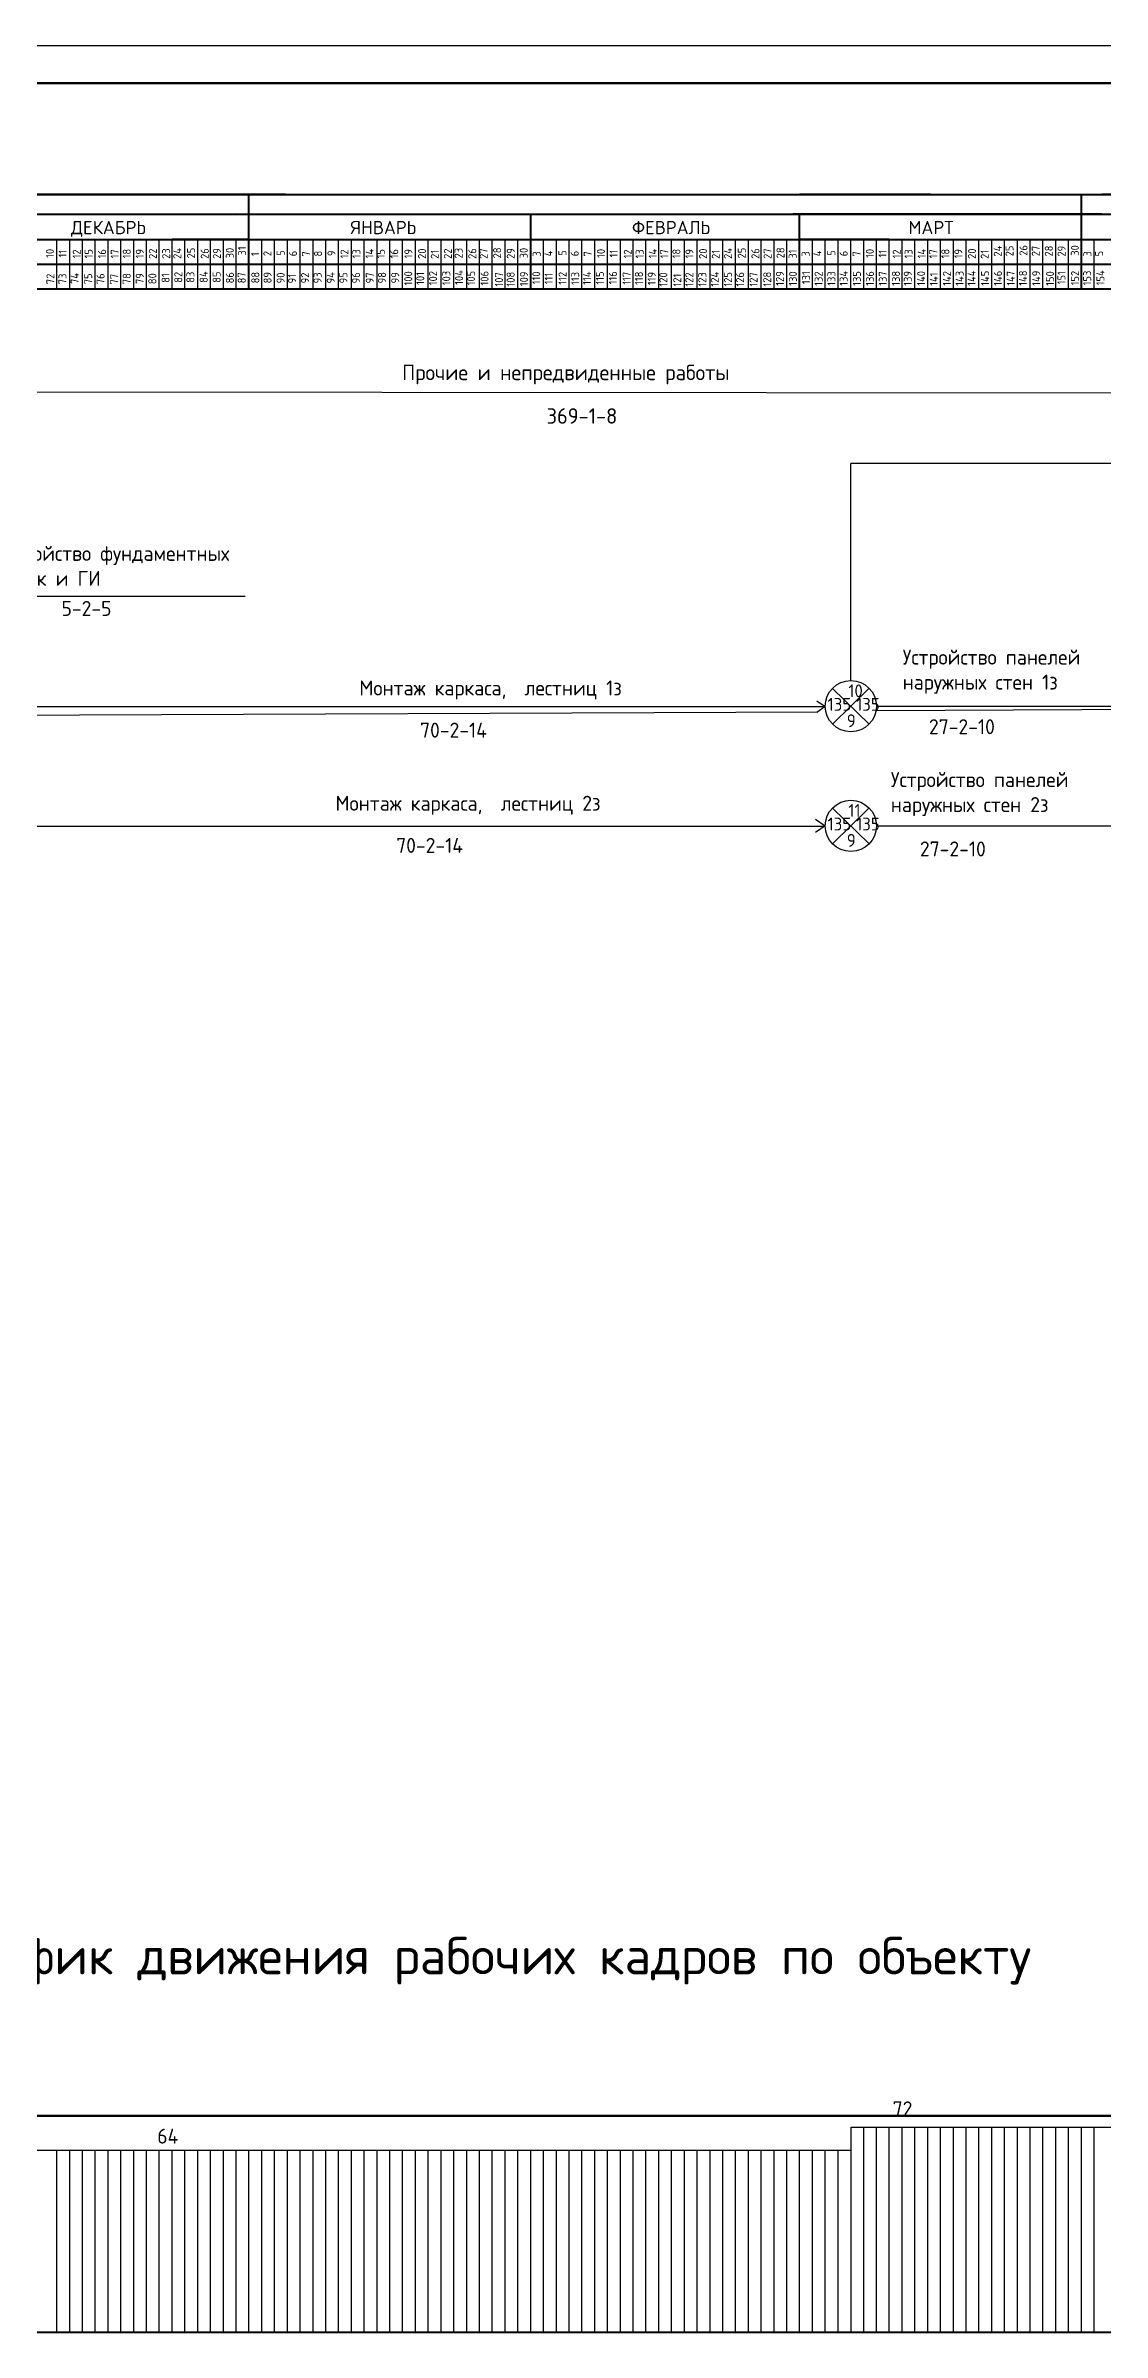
# Model space of a CAD drawing. Header units: millimetres. Extents: x -782 to 10910, y 3841 to 13237.
# Drawn here: x 328.8 to 469.9, y 4452.4 to 4757.8 of the extents above; entities that cross this region are included whole.
import ezdxf

# ---------------------------------------------------------------- set-up
doc = ezdxf.new("R2010")
doc.units = ezdxf.units.MM
doc.layers.add('05', color=7, linetype='Continuous', lineweight=50)
doc.layers.add('1STAIR2D', color=30, linetype='Continuous')
doc.layers.add('A0-08', color=101, linetype='Continuous')
doc.styles.add('GOST-2.304_Type-B', font='GOST_Common.ttf')
doc.styles.get("Standard").update_dxf_attribs({"font": 'isocpeur.ttf'})

msp = doc.modelspace()

# ---------------------------------------------------------------- linework, layer by layer
at = {"lineweight": 25}
for p, q in [((436.312254, 4672.993771), (436.320962, 4702.007316)), ((317.108095, 4653.563025), (432.89258, 4653.546604)), ((439.732199, 4653.589699), (474.436097, 4653.589699))]:
    msp.add_line(p, q, dxfattribs=at)
at = {"linetype": 'Continuous'}
for p, q in [((701.39131, 4702.007316), (436.320962, 4702.007316)), ((320.033783, 4669.527622), (432.892621, 4669.527622)), ((320.033783, 4669.527622), (432.892621, 4669.527622)), ((439.732199, 4669.573826), (479.444591, 4669.573826)), ((439.732199, 4669.573826), (479.061567, 4669.573826))]:
    msp.add_line(p, q, dxfattribs=at)
at = {"lineweight": 50}
msp.add_line((206.397104, 4481.294818), (942.464128, 4481.294818), dxfattribs=at)
at = {"color": 0, "lineweight": 25}
for p, q in [((436.352375, 4452.436469), (436.348469, 4479.796469)), ((436.348469, 4479.796469), (482.481512, 4479.796469)), ((316.65311, 4476.735579), (436.352375, 4476.735579))]:
    msp.add_line(p, q, dxfattribs=at)
at = {"color": 0, "linetype": 'Continuous'}
msp.add_line((678.358223, 4452.471024), (206.397104, 4452.403636), dxfattribs=at)
at = {"color": 0, "lineweight": 40, "ltscale": 0.01}
msp.add_line((206.397104, 4452.403636), (942.464128, 4452.403636), dxfattribs=at)
at = {"layer": '05'}
for p, q in [((231.742372, 4737.910151), (360.826029, 4737.910151)), ((429.472363, 4737.910151), (446.961224, 4737.910151)), ((316.614175, 4735.257126), (354.233571, 4735.28907)), ((469.810245, 4735.28907), (428.550137, 4735.28907)), ((345.683708, 4731.916385), (355.943544, 4731.916385)), ((429.472363, 4731.916385), (441.442171, 4731.916385))]:
    msp.add_line(p, q, dxfattribs=at)
at = {"layer": '1STAIR2D', "color": 0}
msp.add_line((966.107131, 4757.787824), (126.107131, 4757.787824), dxfattribs=at)
at = {"layer": '1STAIR2D', "color": 0, "lineweight": 100}
msp.add_line((961.107131, 4752.787824), (146.107131, 4752.787824), dxfattribs=at)
at = {"layer": 'A0-08', "color": 0, "lineweight": 40}
for p, q in [((207.753531, 4737.910151), (469.810245, 4737.910151)), ((207.753531, 4737.910151), (469.810245, 4737.910151)), ((231.742372, 4737.910151), (950.5617, 4737.910151)), ((260.661326, 4737.910151), (950.5617, 4737.910151)), ((355.943544, 4725.298791), (355.943544, 4737.910151)), ((467.091759, 4725.298791), (467.091759, 4737.910151)), ((499.001816, 4737.910151), (469.810245, 4737.910151)), ((200.789952, 4735.28907), (457.795389, 4735.28907)), ((200.789952, 4735.28907), (457.795389, 4735.28907)), ((226.027069, 4735.28907), (950.5617, 4735.46573)), ((226.027069, 4735.28907), (950.5617, 4735.46573)), ((393.56294, 4725.298791), (393.56294, 4735.257126)), ((429.472363, 4725.298791), (429.472363, 4735.257126)), ((429.472363, 4725.298791), (429.472363, 4735.257126)), ((469.810245, 4735.28907), (499.001816, 4735.28907)), ((200.789952, 4731.916385), (469.810245, 4731.916385)), ((200.789952, 4731.916385), (469.810245, 4731.916385)), ((227.018712, 4731.916385), (499.001816, 4731.916385)), ((227.018712, 4731.916385), (499.001816, 4731.916385)), ((233.736564, 4731.916385), (503.001183, 4731.916385)), ((233.736564, 4731.916385), (503.001183, 4731.916385)), ((265.549074, 4731.916385), (503.001183, 4731.916385)), ((265.549074, 4731.916385), (503.001183, 4731.916385)), ((301.458498, 4731.916385), (503.001183, 4731.916385)), ((301.458498, 4731.916385), (950.5617, 4731.916385)), ((200.789952, 4728.607588), (503.001183, 4728.607588)), ((230.810276, 4728.607588), (950.5617, 4728.607588)), ((200.789952, 4725.298791), (469.810245, 4725.298791)), ((301.458498, 4725.298791), (950.5617, 4725.298791))]:
    msp.add_line(p, q, dxfattribs=at)
at = {"layer": 'A0-08', "color": 0, "lineweight": 25}
for p, q in [((330.293955, 4725.298791), (330.293955, 4731.916385)), ((332.003928, 4725.298791), (332.003928, 4731.916385)), ((333.713901, 4725.298791), (333.713901, 4731.916385)), ((335.423873, 4725.298791), (335.423873, 4731.916385)), ((337.133846, 4725.298791), (337.133846, 4731.916385)), ((338.843818, 4725.298791), (338.843818, 4731.916385)), ((340.553791, 4725.298791), (340.553791, 4731.916385)), ((342.263763, 4725.298791), (342.263763, 4731.916385)), ((343.973736, 4725.298791), (343.973736, 4731.916385)), ((345.683708, 4725.298791), (345.683708, 4731.916385)), ((347.393681, 4725.298791), (347.393681, 4731.916385)), ((349.103654, 4725.298791), (349.103654, 4731.916385)), ((350.813626, 4725.298791), (350.813626, 4731.916385)), ((352.523599, 4725.298791), (352.523599, 4731.916385)), ((354.233571, 4725.298791), (354.233571, 4731.916385)), ((355.943544, 4725.298791), (355.943544, 4731.916385)), ((357.653516, 4725.298791), (357.653516, 4731.916385)), ((359.363489, 4725.298791), (359.363489, 4731.916385)), ((361.073461, 4725.298791), (361.073461, 4731.916385)), ((362.783434, 4725.298791), (362.783434, 4731.916385)), ((364.493406, 4725.298791), (364.493406, 4731.916385)), ((366.203379, 4725.298791), (366.203379, 4731.916385)), ((367.913352, 4725.298791), (367.913352, 4731.916385)), ((369.623324, 4725.298791), (369.623324, 4731.916385)), ((371.333297, 4725.298791), (371.333297, 4731.916385)), ((373.043269, 4725.298791), (373.043269, 4731.916385)), ((374.753242, 4725.298791), (374.753242, 4731.916385)), ((376.463214, 4725.298791), (376.463214, 4731.916385)), ((378.173187, 4725.298791), (378.173187, 4731.916385)), ((379.883159, 4725.298791), (379.883159, 4731.916385)), ((381.593132, 4725.298791), (381.593132, 4731.916385)), ((383.303105, 4725.298791), (383.303105, 4731.916385)), ((385.013077, 4725.298791), (385.013077, 4731.916385)), ((386.72305, 4725.298791), (386.72305, 4731.916385)), ((388.433022, 4725.298791), (388.433022, 4731.916385)), ((390.142995, 4725.298791), (390.142995, 4731.916385)), ((390.142995, 4725.298791), (390.142995, 4731.916385)), ((391.852967, 4725.298791), (391.852967, 4731.916385)), ((393.56294, 4725.298791), (393.56294, 4731.916385)), ((395.272912, 4725.298791), (395.272912, 4731.916385)), ((396.982885, 4725.298791), (396.982885, 4731.916385)), ((398.692857, 4725.298791), (398.692857, 4731.916385)), ((400.40283, 4725.298791), (400.40283, 4731.916385)), ((400.40283, 4725.298791), (400.40283, 4731.916385)), ((402.112803, 4725.298791), (402.112803, 4731.916385)), ((403.822775, 4725.298791), (403.822775, 4731.916385)), ((405.532748, 4725.298791), (405.532748, 4731.916385)), ((407.24272, 4725.298791), (407.24272, 4731.916385)), ((408.952693, 4725.298791), (408.952693, 4731.916385)), ((410.662665, 4725.298791), (410.662665, 4731.916385)), ((412.372638, 4725.298791), (412.372638, 4731.916385)), ((414.08261, 4725.298791), (414.08261, 4731.916385)), ((415.792583, 4725.298791), (415.792583, 4731.916385)), ((417.502555, 4725.298791), (417.502555, 4731.916385)), ((419.212528, 4725.298791), (419.212528, 4731.916385)), ((420.922501, 4725.298791), (420.922501, 4731.916385)), ((422.632473, 4725.298791), (422.632473, 4731.916385)), ((424.342446, 4725.298791), (424.342446, 4731.916385)), ((426.052418, 4725.298791), (426.052418, 4731.916385)), ((426.052418, 4725.298791), (426.052418, 4731.916385)), ((427.762391, 4725.298791), (427.762391, 4731.916385)), ((427.762391, 4725.298791), (427.762391, 4731.916385)), ((429.472363, 4725.298791), (429.472363, 4731.916385)), ((429.472363, 4725.298791), (429.472363, 4731.916385)), ((429.472363, 4725.298791), (429.472363, 4731.911502)), ((431.182336, 4725.298791), (431.182336, 4731.916385)), ((431.182336, 4725.298791), (431.182336, 4731.916385)), ((432.892308, 4725.298791), (432.892308, 4731.916385)), ((432.892308, 4725.298791), (432.892308, 4731.916385)), ((434.602281, 4725.298791), (434.602281, 4731.916385)), ((434.602281, 4725.298791), (434.602281, 4731.916385)), ((436.312254, 4725.298791), (436.312254, 4731.916385)), ((436.312254, 4725.298791), (436.312254, 4731.916385)), ((438.022226, 4725.298791), (438.022226, 4731.916385)), ((438.022226, 4725.298791), (438.022226, 4731.916385)), ((439.732199, 4725.298791), (439.732199, 4731.916385)), ((441.442171, 4725.298791), (441.442171, 4731.916385)), ((443.152144, 4725.298791), (443.152144, 4731.916385)), ((444.862116, 4725.298791), (444.862116, 4731.916385)), ((446.572089, 4725.298791), (446.572089, 4731.916385)), ((448.282061, 4725.298791), (448.282061, 4731.916385)), ((449.992034, 4725.298791), (449.992034, 4731.916385)), ((451.702006, 4725.298791), (451.702006, 4731.916385)), ((453.411979, 4725.298791), (453.411979, 4731.916385)), ((455.121952, 4725.298791), (455.121952, 4731.916385)), ((456.831924, 4725.298791), (456.831924, 4731.916385)), ((458.541897, 4725.298791), (458.541897, 4731.916385)), ((460.251869, 4725.298791), (460.251869, 4731.916385)), ((461.961842, 4725.298791), (461.961842, 4731.916385)), ((463.671814, 4725.298791), (463.671814, 4731.916385)), ((465.381787, 4725.298791), (465.381787, 4731.916385)), ((467.091759, 4725.298791), (467.091759, 4731.916385)), ((468.801732, 4725.298791), (468.801732, 4731.916385)), ((200.789952, 4728.607588), (503.001183, 4728.607588)), ((230.810276, 4728.607588), (503.001183, 4728.607588)), ((345.683708, 4728.607588), (369.623324, 4728.607588)), ((429.472363, 4728.607588), (467.091759, 4728.607588)), ((200.789952, 4725.298791), (469.810245, 4725.298791)), ((225.98563, 4725.298791), (503.001183, 4725.298791)), ((233.736564, 4725.298791), (503.001183, 4725.298791)), ((261.448612, 4725.298791), (503.001183, 4725.298791)), ((261.448612, 4725.298791), (503.001183, 4725.298791)), ((301.458498, 4725.298791), (503.001183, 4725.298791)), ((316.614175, 4725.298791), (357.653516, 4725.298791)), ((429.472363, 4725.298791), (441.442171, 4725.298791)), ((278.992775, 4711.569274), (906.197381, 4711.174453)), ((322.126631, 4684.265405), (355.41853, 4684.265405)), ((433.852447, 4671.949825), (438.77206, 4667.197826)), ((433.868675, 4667.181139), (436.312254, 4669.573826)), ((436.312254, 4669.573826), (438.755832, 4671.966512)), ((319.63601, 4668.353488), (431.916495, 4668.844132)), ((439.685716, 4669.011889), (478.501276, 4669.181506)), ((433.852447, 4655.965699), (438.77206, 4651.2137)), ((436.312254, 4653.589699), (438.755832, 4655.982386)), ((433.868675, 4651.197012), (436.312254, 4653.589699)), ((438.022226, 4452.436708), (438.022226, 4479.796469)), ((438.022226, 4452.436708), (438.022226, 4479.796469)), ((439.732199, 4452.436952), (439.732199, 4479.796469)), ((441.442171, 4452.437196), (441.442171, 4479.796469)), ((443.152144, 4452.43744), (443.152144, 4479.796469)), ((444.862116, 4452.437685), (444.862116, 4479.796469)), ((446.572089, 4452.437929), (446.572089, 4479.796469)), ((448.282061, 4452.438173), (448.282061, 4479.796469)), ((449.992034, 4452.438417), (449.992034, 4479.796469)), ((451.702006, 4452.438661), (451.702006, 4479.796469)), ((453.411979, 4452.438905), (453.411979, 4479.796469)), ((455.121952, 4452.439149), (455.121952, 4479.796469)), ((456.831924, 4452.439394), (456.831924, 4479.796469)), ((458.541897, 4452.439638), (458.541897, 4479.796469)), ((460.251869, 4452.439882), (460.251869, 4479.796469)), ((461.961842, 4452.440126), (461.961842, 4479.796469)), ((463.671814, 4452.44037), (463.671814, 4479.796469)), ((465.381787, 4452.440614), (465.381787, 4479.796469)), ((467.091759, 4452.440859), (467.091759, 4479.796469)), ((468.801732, 4452.441103), (468.801732, 4479.796469)), ((330.293955, 4452.421326), (330.293955, 4476.735579)), ((332.003928, 4452.42157), (332.003928, 4476.735579)), ((333.713901, 4452.421814), (333.713901, 4476.735579)), ((335.423873, 4452.422059), (335.423873, 4476.735579)), ((337.133846, 4452.422303), (337.133846, 4476.735579)), ((338.843818, 4452.422547), (338.843818, 4476.735579)), ((340.553791, 4452.422791), (340.553791, 4476.735579)), ((342.263763, 4452.423035), (342.263763, 4476.735579)), ((343.973736, 4452.423279), (343.973736, 4476.735579)), ((345.683708, 4452.423523), (345.683708, 4476.735579)), ((347.393681, 4452.423768), (347.393681, 4476.735579)), ((349.103654, 4452.424012), (349.103654, 4476.735579)), ((350.813626, 4452.424256), (350.813626, 4476.735579)), ((352.523599, 4452.4245), (352.523599, 4476.735579)), ((354.233571, 4452.424744), (354.233571, 4476.735579)), ((355.943544, 4452.424988), (355.943544, 4476.735579)), ((357.653516, 4452.425233), (357.653516, 4476.735579)), ((359.363489, 4452.425477), (359.363489, 4476.735579)), ((361.073461, 4452.425721), (361.073461, 4476.735579)), ((362.783434, 4452.425965), (362.783434, 4476.735579)), ((364.493406, 4452.426209), (364.493406, 4476.735579)), ((366.203379, 4452.426453), (366.203379, 4476.735579)), ((367.913352, 4452.426698), (367.913352, 4476.735579)), ((369.623324, 4452.426942), (369.623324, 4476.735579)), ((371.333297, 4452.427186), (371.333297, 4476.735579)), ((373.043269, 4452.42743), (373.043269, 4476.735579)), ((374.753242, 4452.427674), (374.753242, 4476.735579)), ((376.463214, 4452.427918), (376.463214, 4476.735579)), ((378.173187, 4452.428162), (378.173187, 4476.735579)), ((379.883159, 4452.428407), (379.883159, 4476.735579)), ((381.593132, 4452.428651), (381.593132, 4476.735579)), ((383.303105, 4452.428895), (383.303105, 4476.735579)), ((385.013077, 4452.429139), (385.013077, 4476.735579)), ((386.72305, 4452.429383), (386.72305, 4476.735579)), ((388.433022, 4452.429627), (388.433022, 4476.735579)), ((390.142995, 4452.440859), (390.142995, 4476.735579)), ((391.852967, 4452.430116), (391.852967, 4476.735579)), ((393.56294, 4452.43036), (393.56294, 4476.735579)), ((395.272912, 4452.430604), (395.272912, 4476.735579)), ((396.982885, 4452.430848), (396.982885, 4476.735579)), ((398.692857, 4452.431092), (398.692857, 4476.735579)), ((400.40283, 4452.431336), (400.40283, 4476.735579)), ((402.112803, 4452.431581), (402.112803, 4476.735579)), ((403.822775, 4452.431825), (403.822775, 4476.735579)), ((405.532748, 4452.432069), (405.532748, 4476.735579)), ((407.24272, 4452.432313), (407.24272, 4476.735579)), ((408.952693, 4452.432557), (408.952693, 4476.735579)), ((410.662665, 4452.432801), (410.662665, 4476.735579)), ((412.372638, 4452.433046), (412.372638, 4476.735579)), ((414.08261, 4452.43329), (414.08261, 4476.735579)), ((415.792583, 4452.433534), (415.792583, 4476.735579)), ((417.502555, 4452.433778), (417.502555, 4476.735579)), ((419.212528, 4452.434022), (419.212528, 4476.735579)), ((420.922501, 4452.434266), (420.922501, 4476.735579)), ((422.632473, 4452.434511), (422.632473, 4476.735579)), ((424.342446, 4452.434755), (424.342446, 4476.735579)), ((426.052418, 4452.434999), (426.052418, 4476.735579)), ((426.052418, 4452.434999), (426.052418, 4476.735579)), ((427.762391, 4452.435243), (427.762391, 4476.735579)), ((427.762391, 4452.435243), (427.762391, 4476.735579)), ((429.472363, 4452.440859), (429.472363, 4476.735579)), ((431.182336, 4452.435731), (431.182336, 4476.735579)), ((431.182336, 4452.435731), (431.182336, 4476.735579)), ((432.892308, 4452.435975), (432.892308, 4476.735579)), ((432.892308, 4452.435975), (432.892308, 4476.735579)), ((434.602281, 4452.43622), (434.602281, 4476.735579)), ((434.602281, 4452.43622), (434.602281, 4476.735579))]:
    msp.add_line(p, q, dxfattribs=at)
for points in [[(431.772039, 4670.312262), (432.892621, 4669.527622), (431.772039, 4668.742982)], [(431.607385, 4654.489412), (432.892308, 4653.589699), (431.607385, 4652.689986)]]:
    msp.add_lwpolyline(points, dxfattribs=at)
for centre in [(436.312254, 4669.573826), (436.312254, 4653.589699)]:
    msp.add_circle(centre, 3.419945, dxfattribs=at)

# ---------------------------------------------------------------- texts
for s, p in [('ДЕКАБРЬ', (332.181418, 4732.620774)), ('ЯНВАРЬ', (369.523029, 4732.620774)), ('ФЕВРАЛЬ', (407.081439, 4732.620774)), ('МАРТ', (443.991094, 4732.620774))]:
    msp.add_text(s, height=1.7683557).set_placement(p)
at = {"color": 0}
msp.add_text('График движения рабочих кадров по объекту', height=5, dxfattribs=at).set_placement((314.789033, 4500.20613))
at = {"layer": 'A0-08', "color": 0, "lineweight": 25, "style": 'GOST-2.304_Type-B'}
for s, height, p in [('10', 1.0687328, (329.891856, 4729.450944)), ('12', 1.0687328, (333.476902, 4729.380161)), ('15', 1.0687328, (335.071182, 4729.380161)), ('16', 1.0687328, (336.867039, 4729.380161)), ('17', 1.0687328, (338.556764, 4729.380161)), ('18', 1.0687328, (340.159391, 4729.380161)), ('19', 1.0687328, (341.901377, 4729.380161)), ('22', 1.0687328, (343.648084, 4729.313959)), ('23', 1.0687328, (345.421102, 4729.313959)), ('24', 1.0687328, (346.90543, 4729.313959)), ('25', 1.0687328, (348.747679, 4729.380161)), ('26', 1.0687328, (350.567843, 4729.313959)), ('29', 1.0687328, (352.194408, 4729.313959)), ('30', 1.0687328, (353.920242, 4729.389853)), ('30', 1.0687328, (353.920242, 4729.389853)), ('31', 1.0687328, (355.546075, 4729.763556)), ('31', 1.0687328, (355.546075, 4729.763556)), ('12', 1.0687328, (369.229701, 4729.380161)), ('13', 1.0687328, (370.814518, 4729.380161)), ('14', 1.0687328, (372.573533, 4729.380161)), ('15', 1.0687328, (374.079815, 4729.380161)), ('16', 1.0687328, (375.875672, 4729.380161)), ('19', 1.0687328, (377.766736, 4729.380161)), ('20', 1.0687328, (379.5869, 4729.313959)), ('22', 1.0687328, (383.029742, 4729.313959)), ('23', 1.0687328, (384.472977, 4729.380161)), ('26', 1.0687328, (386.293141, 4729.313959)), ('27', 1.0687328, (387.814837, 4729.313959)), ('28', 1.0687328, (389.610558, 4729.380161)), ('29', 1.0687328, (391.430722, 4729.313959)), ('30', 1.0687328, (393.165471, 4729.383939)), ('10', 1.0687328, (403.470238, 4729.450944)), ('12', 1.0687328, (407.055284, 4729.380161)), ('13', 1.0687328, (408.640101, 4729.380161)), ('14', 1.0687328, (410.399116, 4729.380161)), ('17', 1.0687328, (411.942244, 4729.380161)), ('18', 1.0687328, (413.544871, 4729.380161)), ('19', 1.0687328, (415.286857, 4729.380161)), ('20', 1.0687328, (417.107021, 4729.313959)), ('24', 1.0687328, (420.434249, 4729.313959)), ('25', 1.0687328, (422.276499, 4729.380161)), ('26', 1.0687328, (424.096663, 4729.313959)), ('27', 1.0687328, (425.723228, 4729.313959)), ('28', 1.0687328, (427.449061, 4729.389853)), ('31', 1.0687328, (429.074895, 4729.345678)), ('10', 1.0687328, (439.379661, 4729.450944)), ('12', 1.0687328, (442.964707, 4729.380161)), ('13', 1.0687328, (444.549524, 4729.380161)), ('14', 1.0687328, (446.308539, 4729.380161)), ('17', 1.0687328, (447.851668, 4729.380161)), ('18', 1.0687328, (449.454295, 4729.380161)), ('19', 1.0687328, (451.196281, 4729.380161)), ('20', 1.0687328, (453.016445, 4729.313959)), ('24', 1.0687328, (456.454342, 4729.624397)), ('25', 1.0687328, (458.026721, 4729.655468)), ('26', 1.0687328, (459.890652, 4729.736503)), ('27', 1.0687328, (461.529115, 4729.666597)), ('28', 1.0687328, (463.272559, 4729.631643)), ('29', 1.0687328, (464.982531, 4729.631643)), ('30', 1.0687328, (466.746757, 4729.736503)), ('11', 1.0687328, (331.589319, 4729.513195)), ('74', 1.0687328, (333.224487, 4725.962467)), ('82', 1.0687328, (347.040276, 4726.12636)), ('83', 1.0687328, (348.653246, 4726.12636)), ('84', 1.0687328, (350.431293, 4726.12636)), ('85', 1.0687328, (352.157802, 4726.12636)), ('86', 1.0687328, (353.931603, 4726.047077)), ('87', 1.0687328, (355.507148, 4726.047077)), ('1', 1.068733, (357.303392, 4729.686541)), ('1', 1.068733, (357.303392, 4729.686541)), ('88', 1.0687328, (357.32711, 4726.047077)), ('2', 1.068733, (358.936661, 4729.686541)), ('2', 1.068733, (358.936661, 4729.686541)), ('89', 1.0687328, (358.964159, 4726.047077)), ('90', 1.0687328, (360.701771, 4726.047077)), ('5', 1.068733, (360.711378, 4729.736503)), ('5', 1.068733, (360.711378, 4729.736503)), ('6', 1.068733, (362.349841, 4729.666597)), ('6', 1.068733, (362.349841, 4729.666597)), ('92', 1.0687328, (363.970962, 4726.047077)), ('7', 1.068733, (364.093284, 4729.631643)), ('7', 1.068733, (364.093284, 4729.631643)), ('93', 1.0687328, (365.641475, 4726.047077)), ('8', 1.068733, (365.70082, 4729.637699)), ('8', 1.068733, (365.70082, 4729.637699)), ('94', 1.0687328, (367.396351, 4726.047077)), ('9', 1.068733, (367.491768, 4729.699952)), ('95', 1.0687328, (369.081501, 4726.047077)), ('96', 1.0687328, (370.768771, 4726.047077)), ('97', 1.0687328, (372.60732, 4726.047077)), ('98', 1.0687328, (374.241915, 4726.047077)), ('99', 1.0687328, (376.011323, 4726.047077)), ('100', 1.0687328, (377.748962, 4725.761794)), ('101', 1.0687328, (379.349854, 4725.845954)), ('102', 1.0687328, (381.051856, 4725.795457)), ('21', 1.0687328, (381.287292, 4729.313959)), ('103', 1.0687328, (382.823652, 4725.796015)), ('104', 1.0687328, (384.525654, 4725.846511)), ('105', 1.0687328, (386.126546, 4725.779183)), ('106', 1.0687328, (387.929657, 4725.762351)), ('107', 1.0687328, (389.859474, 4725.62069)), ('108', 1.0687328, (391.41929, 4725.62069)), ('109', 1.0687328, (393.196229, 4725.67282)), ('110', 1.0687328, (394.837639, 4725.928524)), ('3', 1.068733, (394.895331, 4729.624397)), ('4', 1.068733, (396.46771, 4729.655468)), ('5', 1.068733, (398.331641, 4729.736503)), ('112', 1.0687328, (398.3484, 4725.868388)), ('6', 1.068733, (399.970103, 4729.666597)), ('113', 1.0687328, (400.036358, 4725.838833)), ('114', 1.0687328, (401.602474, 4725.853874)), ('7', 1.068733, (401.713547, 4729.631643)), ('115', 1.0687328, (403.336465, 4725.884046)), ('116', 1.0687328, (405.069707, 4725.914421)), ('11', 1.0687328, (405.167701, 4729.513195)), ('117', 1.0687328, (406.90688, 4725.869297)), ('118', 1.0687328, (408.550232, 4725.839478)), ('119', 1.0687328, (410.253284, 4725.809747)), ('120', 1.0687328, (411.80551, 4725.62069)), ('122', 1.0687328, (415.272205, 4725.62069)), ('123', 1.0687328, (417.005551, 4725.62069)), ('124', 1.0687328, (418.678079, 4725.62069)), ('21', 1.0687328, (418.807413, 4729.313959)), ('125', 1.0687328, (420.441836, 4725.62069)), ('126', 1.0687328, (422.053545, 4725.62069)), ('127', 1.0687328, (423.847711, 4725.62069)), ('128', 1.0687328, (425.672288, 4725.62069)), ('129', 1.0687328, (427.376736, 4725.723697)), ('129', 1.0687328, (427.376736, 4725.723697)), ('130', 1.0687328, (429.102676, 4725.723697)), ('130', 1.0687328, (429.102676, 4725.723697)), ('3', 1.068733, (430.804754, 4729.624397)), ('131', 1.0687328, (430.862793, 4725.94232)), ('131', 1.0687328, (430.862793, 4725.94232)), ('4', 1.068733, (432.377133, 4729.655468)), ('132', 1.0687328, (432.537468, 4725.723697)), ('132', 1.0687328, (432.537468, 4725.723697)), ('5', 1.068733, (434.241064, 4729.736503)), ('133', 1.0687328, (434.246319, 4725.723697)), ('133', 1.0687328, (434.246319, 4725.723697)), ('6', 1.068733, (435.879527, 4729.666597)), ('134', 1.0687328, (435.886816, 4725.723697)), ('134', 1.0687328, (435.886816, 4725.723697)), ('7', 1.068733, (437.62297, 4729.631643)), ('135', 1.0687328, (437.646934, 4725.723697)), ('135', 1.0687328, (437.646934, 4725.723697)), ('136', 1.0687328, (439.392355, 4725.723697)), ('136', 1.0687328, (439.392355, 4725.723697)), ('11', 1.0687328, (441.077124, 4729.513195)), ('137', 1.0687328, (441.112193, 4725.723697)), ('138', 1.0687328, (442.86151, 4725.723697)), ('139', 1.0687328, (444.441454, 4725.723697)), ('140', 1.0687328, (446.229217, 4725.723697)), ('141', 1.0687328, (447.920864, 4725.723697)), ('142', 1.0687328, (449.673451, 4725.723697)), ('143', 1.0687328, (451.365098, 4725.723697)), ('144', 1.0687328, (452.960629, 4725.723697)), ('21', 1.0687328, (454.716836, 4729.313959)), ('145', 1.0687328, (454.771664, 4725.723697)), ('146', 1.0687328, (456.482534, 4725.723697)), ('147', 1.0687328, (458.193405, 4725.723697)), ('148', 1.0687328, (459.827381, 4725.723697)), ('149', 1.0687328, (461.595922, 4725.723697)), ('150', 1.0687328, (463.438076, 4725.723697)), ('151', 1.0687328, (464.963673, 4725.917944)), ('152', 1.0687328, (466.777931, 4725.781232)), ('153', 1.0687328, (468.395575, 4725.781232)), ('3', 1.068733, (468.42415, 4729.624397)), ('5', 1.068733, (469.996529, 4729.655468)), ('154', 1.0687328, (470.163979, 4725.781232)), ('72', 1.0687328, (329.972622, 4725.939832)), ('73', 1.0687328, (331.576791, 4725.928417)), ('75', 1.0687328, (335.01017, 4725.928859)), ('76', 1.0687328, (336.660016, 4725.928572)), ('77', 1.0687328, (338.489526, 4725.905871)), ('78', 1.0687328, (340.150275, 4725.928506)), ('79', 1.0687328, (341.891121, 4725.962734)), ('80', 1.0687328, (343.579051, 4725.943715)), ('81', 1.0687328, (345.340023, 4726.12636)), ('91', 1.0687328, (362.235258, 4726.047077)), ('111', 1.0687328, (396.49617, 4725.928554)), ('121', 1.0687328, (413.660496, 4725.62069))]:
    msp.add_text(s, height=height, rotation=90, dxfattribs=at).set_placement(p)
at = {"layer": 'A0-08', "color": 0, "lineweight": 25, "attachment_point": 1, "style": 'GOST-2.304_Type-B'}
for s, width, heights, insert, char_height in [('Прочие и непредвиденные работы', 71.87617414, [0], (376.395363, 4715.18719), 2.06692933), ('369-1-8', 2.49875162, [0], (395.690829, 4709.371936), 2.0669293), ('Устройство фундаментных балок и ГИ', 32.70911594, [23.017347], (322.331448, 4690.986475), 2), ('5-2-5', 2.5, [0], (330.912883, 4683.633118), 2), ('Устройство панелей наружных стен 1з', 29.68089405, [0], (443.229172, 4677.127818), 2), ('Монтаж каркаса,  лестниц 1з', 112.02133955, [0], (370.683438, 4673.012599), 2), ('10', 2.49875162, [0], (435.968491, 4672.487618), 1.7099725), ('135', 2.49875162, [0], (433.205048, 4670.67877), 1.7099725), ('135', 3.00239732, [0], (437.013652, 4670.67877), 1.7099725), ('70-2-14', 2.5, [0], (378.786467, 4667.378316), 2), ('9', 2.49875162, [0], (435.764938, 4668.492366), 1.709973), ('27-2-10', 1.8130959, [0], (446.737281, 4667.833397), 2), ('Устройство панелей наружных стен 2з', 29.68089405, [0], (441.646837, 4660.772997), 2), ('Монтаж каркаса,  лестниц 2з', 112.02133955, [0], (367.492494, 4657.616795), 2), ('135', 2.49875162, [0], (433.205048, 4654.694644), 1.7099725), ('11', 2.49875162, [0], (435.968491, 4656.503492), 1.7099725), ('135', 3.00239732, [0], (437.013652, 4654.694644), 1.7099725), ('70-2-14', 2.5, [0], (375.595524, 4651.982512), 2), ('9', 2.49875162, [0], (435.764938, 4652.50824), 1.709973), ('27-2-10', 1.49997592, [0], (445.52962, 4651.512558), 2)]:
    msp.add_mtext_dynamic_manual_height_columns(s, width=width, gutter_width=12.5, heights=heights, dxfattribs=dict(at, insert=insert, char_height=char_height))
at = {"layer": 'A0-08', "color": 0, "lineweight": 25, "char_height": 2, "width": 43.46957813, "attachment_point": 1, "style": 'GOST-2.304_Type-B'}
for s, insert in [('72', (441.89174, 4483.244019)), ('64', (343.694815, 4479.598856))]:
    msp.add_mtext(s, dxfattribs=dict(at, insert=insert))

doc.saveas('drawing.dxf')
